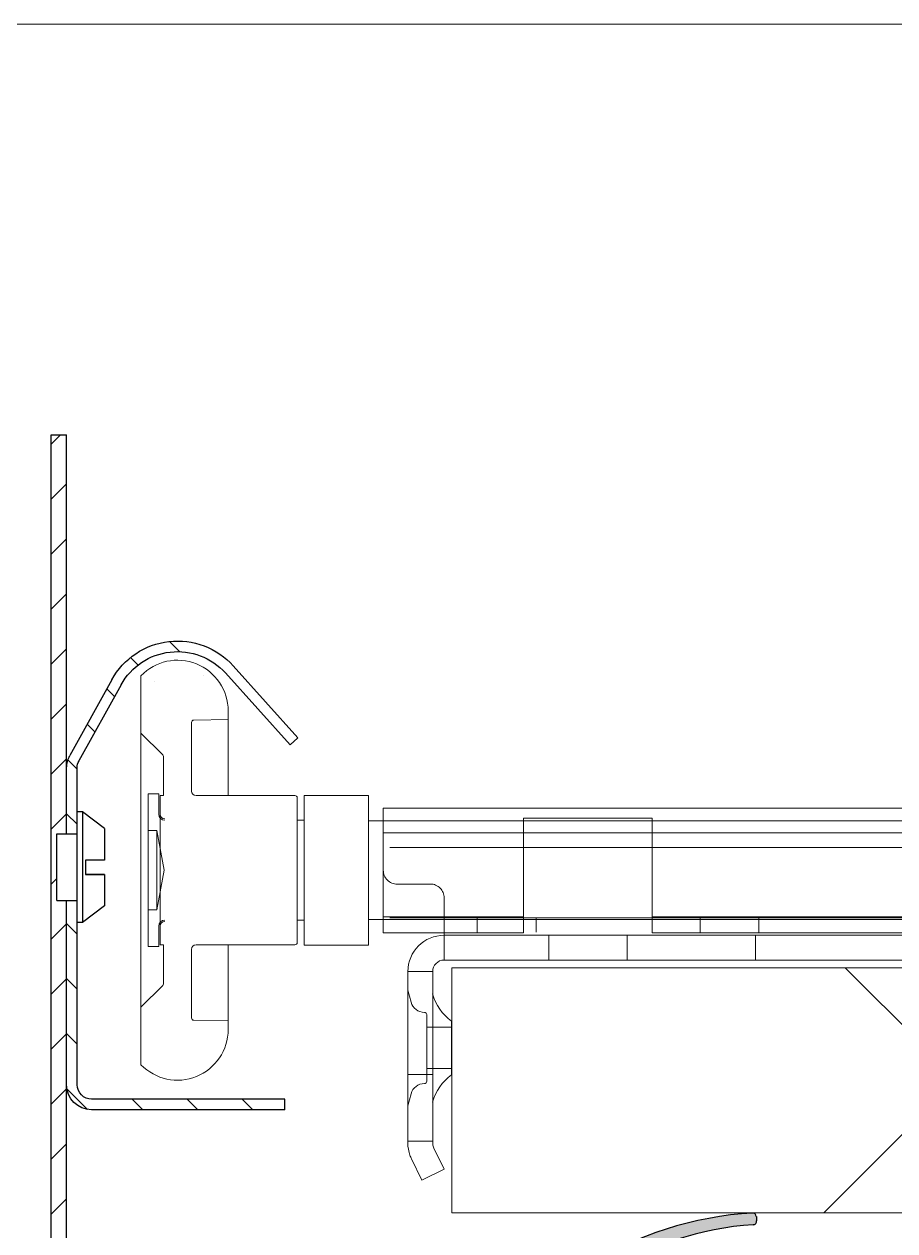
# Model space of a CAD drawing. Extents: x -965262 to 1142518, y -357520 to 71675.
# Drawn here: x -839493.6 to -839351.5, y -234549.2 to -234352.1 of the extents above; entities that cross this region are included whole.
import ezdxf

# ---------------------------------------------------------------- set-up
doc = ezdxf.new("R2010")
doc.units = 0
doc.header["$LTSCALE"] = 10
doc.linetypes.add('DOTE', pattern=[2.42, 2, -0.2, 0.02, -0.2])
doc.layers.get('0').update_dxf_attribs({"linetype": 'CONTINUOUS', "lineweight": 30})
doc.layers.add('DOTE', color=7, linetype='DOTE', lineweight=9)

# ---------------------------------------------------------------- blocks, each defined once
blk = doc.blocks.new('Крепеж_ворот')
at = {"lineweight": 15}
h = blk.add_hatch(dxfattribs=at)
h.set_pattern_fill('ANSI31', color=256, scale=2, angle=180)
h.set_pattern_definition([(225, (746089.599, 74802.7244), (4.49013, -4.49013), [])])
h.paths.add_polyline_path([(746087.09, 74804.1), (746087.09, 74801.59), (746091.07, 74801.59), (746094.24, 74801.94), (746094.24, 74804.1)], flags=17)
h.paths.add_polyline_path([(746116.44, 74801.59, 0.165118), (746119.87, 74802.76), (746124.24, 74806.12, -0.301689), (746131.37, 74806.6), (746134.76, 74804.67, 0.130081), (746137.55, 74803.94), (746142.21, 74803.94), (746142.21, 74806.45), (746137.55, 74806.45, -0.130081), (746136.01, 74806.85), (746132.61, 74808.79, 0.301689), (746122.72, 74808.11), (746118.34, 74804.75, -0.165112), (746116.44, 74804.1), (746064.1, 74804.1, -0.414223), (746060.99, 74807.22), (746060.99, 74868.49), (746059.41, 74868.49), (746059.41, 74868.76), (746059.41, 74869.53), (746059.41, 74870.49), (746059.41, 74870.73), (746059.41, 74871.71), (746059.41, 74872.25), (746059.41, 74873.16), (746059.41, 74873.93), (746059.41, 74874.68), (746059.41, 74875.61), (746059.41, 74876.12), (746059.41, 74877.13), (746059.41, 74877.35), (746059.41, 74878.33), (746059.41, 74879.1), (746059.41, 74879.37), (746060.99, 74879.37), (746060.99, 74944.51), (746058.48, 74944.51), (746058.48, 74807.22, 0.41422), (746064.1, 74801.59)])
h = blk.add_hatch(dxfattribs=at)
h.set_pattern_fill('ANSI31', color=256, scale=2, angle=90)
h.set_pattern_definition([(135, (736343.8085, 75928.334), (-4.490128, -4.490128), [])])
edge = h.paths.add_edge_path()
edge.add_ellipse((746065.08, 74838.41), major_axis=(-1.67, 1.67), ratio=1, start_angle=45, end_angle=135, ccw=False)
edge.add_line((746062.72, 74838.41), (746062.72, 74868.49))
edge.add_line((746062.72, 74868.49), (746060.99, 74868.49))
edge.add_line((746060.99, 74868.49), (746060.99, 74838.41))
edge.add_ellipse((746065.08, 74838.41), major_axis=(-2.89, 2.89), ratio=1, start_angle=45, end_angle=135)
edge.add_line((746065.08, 74834.32), (746096.6, 74834.32))
edge.add_line((746096.6, 74834.32), (746096.6, 74836.05))
edge.add_line((746096.6, 74836.05), (746065.08, 74836.05))
edge = h.paths.add_edge_path()
edge.add_ellipse((746065.08, 74890.17), major_axis=(2.89, 2.89), ratio=1, start_angle=106, end_angle=135)
edge.add_line((746060.99, 74890.17), (746060.99, 74879.37))
edge.add_line((746060.99, 74879.37), (746062.72, 74879.37))
edge.add_line((746062.72, 74879.37), (746062.72, 74890.37))
edge.add_ellipse((746065.08, 74890.17), major_axis=(-1.67, 1.67), ratio=1, start_angle=16, end_angle=45, ccw=False)
edge.add_line((746063.01, 74891.31), (746069.88, 74903.71))
edge.add_ellipse((746079.09, 74898.6), major_axis=(7.45, 7.45), ratio=1, start_angle=-3, end_angle=106, ccw=False)
edge.add_line((746086.92, 74905.65), (746097.49, 74893.92))
edge.add_line((746097.49, 74893.92), (746098.77, 74895.07))
edge.add_line((746098.77, 74895.07), (746088.2, 74906.81))
edge.add_ellipse((746079.09, 74898.6), major_axis=(8.67, 8.67), ratio=1, start_angle=-3, end_angle=106)
edge.add_line((746068.37, 74904.55), (746061.5, 74892.15))
h = blk.add_hatch(color=256, dxfattribs=at)
h.dxf.hatch_style = 1
h.paths.add_polyline_path([(746145.89, 74808.77), (746142.61, 74809.85, 0.10613), (746142.49, 74809.86), (746136.36, 74809.26, -0.181324), (746135.1, 74809.59, 0.335683), (746120.15, 74809.06, -0.119126), (746118.56, 74808.63, 0.371631), (746117.99, 74808.11), (746117.93, 74807.56, 0.451909), (746118.51, 74806.91, 0.124341), (746120.98, 74807.56, -0.343618), (746134.13, 74808.21, 0.181324), (746136.54, 74807.58), (746142.51, 74808.17, -0.110452), (746142.63, 74808.15), (746147.23, 74806.55, -0.710497), (746147.23, 74805.49), (746142.57, 74803.87), (746135.74, 74803.87, -0.178994), (746132.69, 74804.99, 0.369834), (746129.67, 74804.99, -0.178993), (746126.62, 74803.87), (746122.2, 74803.87, 0.120709), (746121.93, 74803.8), (746119.73, 74802.65, -0.017147), (746119.41, 74802.44, 0.538795), (746119.58, 74802.18), (746127.29, 74802.18, 0.207608), (746130.72, 74803.66, -0.433918), (746131.65, 74803.66, 0.207608), (746135.07, 74802.18), (746142.52, 74802.18, 0.079707), (746142.62, 74802.19), (746147.75, 74803.88, 0.461502), (746149.04, 74807.05, -0.250825), (746149.05, 74807.61, -0.128039), (746173.1, 74815.54, 0.416657), (746173.66, 74816.18), (746173.61, 74816.9, 0.409849), (746172.98, 74817.46, 0.127248)])
for p, q in [((746058.48, 74807.22), (746058.48, 74944.51)), ((746058.48, 74944.51), (746060.99, 74944.51)), ((746060.99, 74879.37), (746060.99, 74944.51)), ((746086.92, 74905.65), (746097.49, 74893.92)), ((746088.2, 74906.81), (746098.77, 74895.07)), ((746068.37, 74904.55), (746061.5, 74892.15)), ((746069.88, 74903.71), (746063.01, 74891.31)), ((746097.49, 74893.92), (746098.77, 74895.07)), ((746060.99, 74879.37), (746060.99, 74890.17)), ((746062.72, 74838.41), (746062.72, 74890.17)), ((746063.59, 74882.96), (746062.72, 74882.96)), ((746063.59, 74882.96), (746063.59, 74873.93)), ((746067.18, 74880.24), (746063.59, 74882.96)), ((746067.18, 74880.24), (746067.18, 74875.09)), ((746059.41, 74879.37), (746062.72, 74879.37)), ((746059.41, 74868.49), (746059.41, 74879.37)), ((746063.59, 74873.93), (746063.59, 74864.9)), ((746064.08, 74875.09), (746064.08, 74872.76)), ((746067.18, 74872.76), (746067.18, 74867.62)), ((746059.41, 74868.49), (746062.72, 74868.49)), ((746060.99, 74807.22), (746060.99, 74868.49)), ((746060.99, 74838.41), (746060.99, 74868.49)), ((746067.18, 74867.62), (746063.59, 74864.9)), ((746063.59, 74864.9), (746062.72, 74864.9)), ((746096.6, 74836.05), (746065.08, 74836.05)), ((746096.6, 74834.32), (746065.08, 74834.32)), ((746096.6, 74834.32), (746096.6, 74836.05)), ((746173.61, 74816.9), (746173.66, 74816.18))]:
    blk.add_line(p, q)
for p, q in [((746073.13, 74841.68), (746073.13, 74905.21)), ((746087.38, 74899.45), (746087.38, 74898.05)), ((746081.38, 74897.57), (746081.38, 74886.37)), ((746087.38, 74898.05), (746081.75, 74897.95)), ((746087.38, 74885.62), (746087.38, 74898.05)), ((746073.13, 74895.84), (746076.7, 74892.27)), ((746076.81, 74885.62), (746076.81, 74892.01)), ((746074.33, 74885.92), (746074.33, 74860.96)), ((746076.04, 74885.92), (746076.04, 74882.57)), ((746076.25, 74882.57), (746076.25, 74885.62)), ((746076.25, 74885.62), (746076.81, 74885.62)), ((746082.13, 74885.62), (746087.38, 74885.62)), ((746087.38, 74885.62), (746098.28, 74885.62)), ((746099.78, 74861.22), (746099.78, 74885.66)), ((746099.78, 74885.66), (746110.28, 74885.66)), ((746110.28, 74861.22), (746110.28, 74885.66)), ((746098.66, 74885.25), (746098.66, 74882.57)), ((746062.72, 74882.96), (746062.72, 74873.93)), ((746076.25, 74864.32), (746076.25, 74882.57)), ((746098.66, 74882.57), (746098.66, 74864.32)), ((746098.66, 74881.61), (746099.78, 74881.61)), ((746110.28, 74881.48), (746224.72, 74881.48)), ((746060.99, 74879.37), (746060.99, 74881.3)), ((746074.33, 74879.91), (746075.74, 74879.91)), ((746076.92, 74873.44), (746075.74, 74879.91)), ((746075.74, 74879.91), (746075.74, 74866.98)), ((746113.75, 74877.17), (746224.72, 74877.17)), ((746062.72, 74873.93), (746062.72, 74864.9)), ((746076.92, 74873.44), (746075.74, 74866.98)), ((746060.99, 74833.86), (746060.99, 74868.49)), ((746074.33, 74866.98), (746075.74, 74866.98)), ((746076.04, 74864.32), (746076.04, 74860.96)), ((746076.25, 74864.32), (746076.25, 74861.26)), ((746098.66, 74865.27), (746099.78, 74865.27)), ((746098.66, 74861.64), (746098.66, 74864.32)), ((746110.28, 74865.4), (746212.49, 74865.4)), ((746076.25, 74861.26), (746076.81, 74861.26)), ((746076.81, 74861.26), (746076.81, 74854.88)), ((746081.38, 74849.31), (746081.38, 74860.51)), ((746082.13, 74861.26), (746087.38, 74861.26)), ((746087.38, 74848.71), (746087.38, 74861.26)), ((746087.38, 74861.26), (746098.28, 74861.26)), ((746099.78, 74861.22), (746110.28, 74861.22)), ((746073.13, 74851.05), (746076.7, 74854.61)), ((746087.38, 74848.84), (746081.75, 74848.93)), ((746087.38, 74847.43), (746087.38, 74848.84))]:
    blk.add_line(p, q, dxfattribs=at)
at = {"lineweight": 15, "ltscale": 0.5}
for p, q in [((746076.04, 74885.92), (746074.33, 74885.92)), ((746076.04, 74860.96), (746074.33, 74860.96))]:
    blk.add_line(p, q, dxfattribs=at)
at = {"lineweight": 15, "extrusion": (-1.7375e-14, 1, 0)}
for p, q in [((746112.7, 74883.58), (746224.72, 74883.58)), ((746112.7, 74863.2), (746112.7, 74883.58)), ((746135.6, 74881.92), (746156.59, 74881.92)), ((746135.6, 74863.2), (746135.6, 74881.92)), ((746156.59, 74881.92), (746156.59, 74863.2)), ((746112.7, 74863.2), (746135.6, 74863.2)), ((746122.63, 74863.2), (746122.63, 74862.81)), ((746250.49, 74862.81), (746122.63, 74862.81)), ((746156.59, 74863.2), (746212.49, 74863.2)), ((746250.49, 74858.77), (746122.63, 74858.77)), ((746116.71, 74856.89), (746116.71, 74828.87)), ((746120.76, 74856.89), (746120.76, 74828.87)), ((746123.83, 74840.03), (746123.83, 74848.8)), ((746117.31, 74826.28), (746118.99, 74822.82)), ((746122.63, 74824.6), (746120.95, 74828.05)), ((746118.99, 74822.82), (746122.63, 74824.6))]:
    blk.add_line(p, q, dxfattribs=at)
at = {"lineweight": 15, "ltscale": 0.5, "extrusion": (-1.7375e-14, 1, 0)}
for p, q in [((746112.7, 74879.53), (746224.72, 74879.53)), ((746114.95, 74871.17), (746120.38, 74871.17)), ((746122.63, 74868.92), (746122.63, 74863.2)), ((746135.6, 74865.8), (746112.7, 74865.8)), ((746212.49, 74865.8), (746156.59, 74865.8)), ((746122.63, 74862.81), (746122.63, 74858.77)), ((746139.74, 74862.81), (746139.74, 74858.77)), ((746152.52, 74862.81), (746152.52, 74858.77)), ((746173.46, 74862.81), (746173.46, 74858.77)), ((746120.76, 74856.89), (746116.71, 74856.89)), ((746117.24, 74851.89), (746116.71, 74853.85)), ((746119.78, 74838.98), (746119.78, 74849.85)), ((746123.83, 74847.78), (746119.78, 74847.78)), ((746120.76, 74840.08), (746116.71, 74840.08)), ((746123.83, 74841.04), (746119.78, 74841.04)), ((746117.24, 74836.93), (746116.71, 74834.97)), ((746120.76, 74829.17), (746116.71, 74829.17))]:
    blk.add_line(p, q, dxfattribs=at)
at = {"lineweight": 15, "extrusion": (-2.77556e-16, -1, 0)}
for p, q in [((746224.72, 74865.64), (746113.75, 74865.64)), ((746128.03, 74865.64), (746128.03, 74863.31)), ((746137.65, 74865.64), (746137.65, 74863.31)), ((746164.43, 74865.64), (746164.43, 74863.31)), ((746174.04, 74865.64), (746174.04, 74863.31))]:
    blk.add_line(p, q, dxfattribs=at)
at = {"lineweight": 15}
for centre, radius, start, end in [((746079.09, 74899.45), 8.28, 0, 136.0097), ((746081.76, 74897.57), 0.375, 91, 180), ((746076.43, 74892.01), 0.375, 0, 45), ((746082.13, 74886.37), 0.75, 180, 270), ((746098.28, 74885.25), 0.375, 0, 90), ((746077, 74882.57), 0.956, 180, 270), ((746077, 74882.57), 0.75, 180, 270), ((746077, 74864.32), 0.956, 90, 180), ((746077, 74864.32), 0.75, 90, 180), ((746122.63, 74856.89), 5.92, 90, 180), ((746082.13, 74860.51), 0.75, 90, 180), ((746098.28, 74861.64), 0.375, 270, 0), ((746122.63, 74856.89), 1.87, 90, 180), ((746076.43, 74854.88), 0.375, 315, 0), ((746128.63, 74855.38), 8.15, 194.9986, 233.9214), ((746081.76, 74849.31), 0.375, 180, 269), ((746079.09, 74847.43), 8.28, 223.9903, 0), ((746128.63, 74833.44), 8.15, 126.0786, 165.0014), ((746122.63, 74828.87), 5.92, 180, 199.6464), ((746122.63, 74828.87), 1.87, 180, 185.5313)]:
    blk.add_arc(centre, radius, start, end, dxfattribs=at)
at = {"lineweight": 15, "ltscale": 0.5}
for centre, radius, start, end in [((746119.41, 74852.47), 2.25, 195, 270), ((746119.41, 74849.85), 0.375, 0, 90), ((746119.41, 74836.35), 2.25, 90, 165), ((746119.41, 74838.98), 0.375, 270, 0)]:
    blk.add_arc(centre, radius, start, end, dxfattribs=at)
for centre, radius, start, end in [((746176.23, 74760.75), 56.8, 93.2805, 122.2878), ((746173.01, 74816.86), 0.6, 4.1357, 93.2805), ((746176.31, 74765.38), 50.26, 93.6593, 122.8448), ((746173.06, 74816.14), 0.6, 273.6593, 4.1357)]:
    blk.add_arc(centre, radius, start, end)
at = {"extrusion": (0, 0, -1)}
for centre, major_axis, start_param, end_param in [((746079.09, 74898.6), (8.67, 8.67), 4.433136, 6.335545), ((746079.09, 74898.6), (7.45, 7.45), 4.433136, 6.335545), ((746065.08, 74890.17), (2.89, 2.89), 3.926991, 4.433136), ((746065.08, 74890.17), (-1.67, 1.67), 5.497787, 6.003933), ((746065.08, 74838.41), (-2.89, 2.89), 3.926991, 5.497787), ((746065.08, 74838.41), (-1.67, 1.67), 3.926991, 5.497787)]:
    blk.add_ellipse(centre, major_axis=major_axis, ratio=1, start_param=start_param, end_param=end_param, dxfattribs=at)
for points in [[(746067.18, 74875.09), (746065.88, 74875.09), (746064.08, 74875.09)], [(746064.08, 74872.76), (746065.88, 74872.76), (746067.18, 74872.76)]]:
    blk.add_rational_spline(points, [1, 1.01284142743, 1], degree=2)
at = {"lineweight": 15, "ltscale": 0.5}
for points, knots in [([(746114.95, 74871.17), (746114.67, 74871.17), (746114.36, 74871.23), (746113.81, 74871.46), (746113.56, 74871.63), (746113.16, 74872.03), (746112.98, 74872.29), (746112.75, 74872.84), (746112.7, 74873.14), (746112.7, 74873.42)], [0.37141352, 0.37141352, 0.37141352, 0.37141352, 0.39402571, 0.39402571, 0.41663789, 0.41663789, 0.43959523, 0.43959523, 0.46255257, 0.46255257, 0.46255257, 0.46255257]), ([(746122.63, 74868.92), (746122.63, 74869.2), (746122.58, 74869.5), (746122.35, 74870.05), (746122.18, 74870.31), (746121.77, 74870.71), (746121.52, 74870.89), (746120.97, 74871.12), (746120.67, 74871.17), (746120.38, 74871.17)], [0.28027447, 0.28027447, 0.28027447, 0.28027447, 0.30323181, 0.30323181, 0.32618916, 0.32618916, 0.34880134, 0.34880134, 0.37141352, 0.37141352, 0.37141352, 0.37141352])]:
    blk.add_open_spline(points, degree=3, knots=knots, dxfattribs=at)
at = {"lineweight": 15}
for points in [[(746120.95, 74828.05), (746120.85, 74828.24), (746120.79, 74828.46), (746120.77, 74828.69)], [(746117.05, 74826.88), (746117.13, 74826.68), (746117.21, 74826.47), (746117.31, 74826.28)]]:
    blk.add_open_spline(points, degree=3, dxfattribs=at)

msp = doc.modelspace()

# ---------------------------------------------------------------- hatches: boundary and pattern name
at = {"lineweight": 15}
h = msp.add_hatch(dxfattribs=at)
h.set_pattern_fill('ANSI37', color=256, scale=40, angle=90)
h.set_pattern_definition([(135, (-1770234.76, -388625.75), (-89.802561, -89.802561), []), (225, (-1770234.76, -388625.75), (89.802561, -89.802561), [])])
h.paths.add_polyline_path([(-836791.06, -234506.23), (-839423.79, -234506.23), (-839423.79, -234546.23), (-836791.06, -234546.23)])

# ---------------------------------------------------------------- linework, layer by layer
for p, q in [((-839423.79, -234546.23), (-839423.79, -234506.23)), ((-836791.06, -234506.23), (-839423.79, -234506.23)), ((-836791.06, -234546.23), (-839423.79, -234546.23))]:
    msp.add_line(p, q, dxfattribs=at)
for points in [[(-839480.51, -234488.62, -6519.57), (-839481.81, -234488.62, -6519.57), (-839483.61, -234488.62, -6519.57)], [(-839480.51, -234488.62, -6519.57), (-839481.81, -234488.62, -6519.57), (-839483.61, -234488.62, -6519.57)], [(-839480.51, -234488.62, -6519.57), (-839481.81, -234488.62, -6519.57), (-839483.61, -234488.62, -6519.57)], [(-839480.51, -234488.62, -6519.57), (-839481.81, -234488.62, -6519.57), (-839483.61, -234488.62, -6519.57)], [(-839480.51, -234488.62, -6519.57), (-839481.81, -234488.62, -6519.57), (-839483.61, -234488.62, -6519.57)], [(-839480.51, -234488.62, -6519.57), (-839481.81, -234488.62, -6519.57), (-839483.61, -234488.62, -6519.57)], [(-839480.51, -234488.62, -6519.57), (-839481.81, -234488.62, -6519.57), (-839483.61, -234488.62, -6519.57)], [(-839480.51, -234488.62, -6519.57), (-839481.81, -234488.62, -6519.57), (-839483.61, -234488.62, -6519.57)], [(-839480.51, -234488.62, -6519.57), (-839481.81, -234488.62, -6519.57), (-839483.61, -234488.62, -6519.57)], [(-839480.51, -234488.62, -6519.57), (-839481.81, -234488.62, -6519.57), (-839483.61, -234488.62, -6519.57)], [(-839480.51, -234488.62, -6519.57), (-839481.81, -234488.62, -6519.57), (-839483.61, -234488.62, -6519.57)], [(-839480.51, -234488.62, -6519.57), (-839481.81, -234488.62, -6519.57), (-839483.61, -234488.62, -6519.57)], [(-839480.51, -234488.62, -6519.57), (-839481.81, -234488.62, -6519.57), (-839483.61, -234488.62, -6519.57)], [(-839480.51, -234488.62, -6519.57), (-839481.81, -234488.62, -6519.57), (-839483.61, -234488.62, -6519.57)], [(-839480.51, -234488.62, -6519.57), (-839481.81, -234488.62, -6519.57), (-839483.61, -234488.62, -6519.57)], [(-839480.51, -234488.62, -6519.57), (-839481.81, -234488.62, -6519.57), (-839483.61, -234488.62, -6519.57)], [(-839480.51, -234488.62, -6519.57), (-839481.81, -234488.62, -6519.57), (-839483.61, -234488.62, -6519.57)], [(-839480.51, -234488.62, -6519.57), (-839481.81, -234488.62, -6519.57), (-839483.61, -234488.62, -6519.57)], [(-839480.51, -234488.62, -6519.57), (-839481.81, -234488.62, -6519.57), (-839483.61, -234488.62, -6519.57)], [(-839480.51, -234488.62, -6519.57), (-839481.81, -234488.62, -6519.57), (-839483.61, -234488.62, -6519.57)], [(-839480.51, -234488.62, -6519.57), (-839481.81, -234488.62, -6519.57), (-839483.61, -234488.62, -6519.57)], [(-839480.51, -234488.62, -6519.57), (-839481.81, -234488.62, -6519.57), (-839483.61, -234488.62, -6519.57)], [(-839480.51, -234488.62, -6519.57), (-839481.81, -234488.62, -6519.57), (-839483.61, -234488.62, -6519.57)], [(-839480.51, -234488.62, -6519.57), (-839481.81, -234488.62, -6519.57), (-839483.61, -234488.62, -6519.57)], [(-839480.51, -234488.62, -6519.57), (-839481.81, -234488.62, -6519.57), (-839483.61, -234488.62, -6519.57)], [(-839480.51, -234488.62, -6519.57), (-839481.81, -234488.62, -6519.57), (-839483.61, -234488.62, -6519.57)], [(-839480.51, -234488.62, -6519.57), (-839481.81, -234488.62, -6519.57), (-839483.61, -234488.62, -6519.57)], [(-839480.51, -234488.62, -6519.57), (-839481.81, -234488.62, -6519.57), (-839483.61, -234488.62, -6519.57)], [(-839480.51, -234488.62, -6519.57), (-839481.81, -234488.62, -6519.57), (-839483.61, -234488.62, -6519.57)], [(-839480.51, -234488.62, -6519.57), (-839481.81, -234488.62, -6519.57), (-839483.61, -234488.62, -6519.57)], [(-839480.51, -234488.62, -6519.57), (-839481.81, -234488.62, -6519.57), (-839483.61, -234488.62, -6519.57)], [(-839480.51, -234488.62, -6519.57), (-839481.81, -234488.62, -6519.57), (-839483.61, -234488.62, -6519.57)], [(-839480.51, -234488.62, -6519.57), (-839481.81, -234488.62, -6519.57), (-839483.61, -234488.62, -6519.57)], [(-839480.51, -234488.62, -6519.57), (-839481.81, -234488.62, -6519.57), (-839483.61, -234488.62, -6519.57)], [(-839480.51, -234488.62, -6519.57), (-839481.81, -234488.62, -6519.57), (-839483.61, -234488.62, -6519.57)], [(-839480.51, -234488.62, -6519.57), (-839481.81, -234488.62, -6519.57), (-839483.61, -234488.62, -6519.57)], [(-839480.51, -234488.62, -6519.57), (-839481.81, -234488.62, -6519.57), (-839483.61, -234488.62, -6519.57)], [(-839480.51, -234488.62, -6519.57), (-839481.81, -234488.62, -6519.57), (-839483.61, -234488.62, -6519.57)], [(-839480.51, -234488.62, -6519.57), (-839481.81, -234488.62, -6519.57), (-839483.61, -234488.62, -6519.57)], [(-839480.51, -234488.62, -6519.57), (-839481.81, -234488.62, -6519.57), (-839483.61, -234488.62, -6519.57)], [(-839480.51, -234488.62, -6519.57), (-839481.81, -234488.62, -6519.57), (-839483.61, -234488.62, -6519.57)], [(-839480.51, -234488.62, -6519.57), (-839481.81, -234488.62, -6519.57), (-839483.61, -234488.62, -6519.57)], [(-839480.51, -234488.62, -3269.02), (-839481.81, -234488.62, -3269.02), (-839483.61, -234488.62, -3269.02)], [(-839480.51, -234488.62, -3269.02), (-839481.81, -234488.62, -3269.02), (-839483.61, -234488.62, -3269.02)], [(-839480.51, -234488.62, -3269.02), (-839481.81, -234488.62, -3269.02), (-839483.61, -234488.62, -3269.02)], [(-839480.51, -234488.62, -3269.02), (-839481.81, -234488.62, -3269.02), (-839483.61, -234488.62, -3269.02)], [(-839480.51, -234488.62, -3269.02), (-839481.81, -234488.62, -3269.02), (-839483.61, -234488.62, -3269.02)], [(-839480.51, -234488.62, -3269.02), (-839481.81, -234488.62, -3269.02), (-839483.61, -234488.62, -3269.02)], [(-839480.51, -234488.62, -3269.02), (-839481.81, -234488.62, -3269.02), (-839483.61, -234488.62, -3269.02)], [(-839480.51, -234488.62, -3269.02), (-839481.81, -234488.62, -3269.02), (-839483.61, -234488.62, -3269.02)], [(-839480.51, -234488.62, -3269.02), (-839481.81, -234488.62, -3269.02), (-839483.61, -234488.62, -3269.02)], [(-839480.51, -234488.62, -3269.02), (-839481.81, -234488.62, -3269.02), (-839483.61, -234488.62, -3269.02)], [(-839480.51, -234488.62, -3269.02), (-839481.81, -234488.62, -3269.02), (-839483.61, -234488.62, -3269.02)], [(-839480.51, -234488.62, -3269.02), (-839481.81, -234488.62, -3269.02), (-839483.61, -234488.62, -3269.02)], [(-839480.51, -234488.62, -3269.02), (-839481.81, -234488.62, -3269.02), (-839483.61, -234488.62, -3269.02)], [(-839480.51, -234488.62, -3269.02), (-839481.81, -234488.62, -3269.02), (-839483.61, -234488.62, -3269.02)], [(-839480.51, -234488.62, -3269.02), (-839481.81, -234488.62, -3269.02), (-839483.61, -234488.62, -3269.02)], [(-839480.51, -234488.62, -3269.02), (-839481.81, -234488.62, -3269.02), (-839483.61, -234488.62, -3269.02)], [(-839480.51, -234488.62, -3269.02), (-839481.81, -234488.62, -3269.02), (-839483.61, -234488.62, -3269.02)], [(-839480.51, -234488.62, -3269.02), (-839481.81, -234488.62, -3269.02), (-839483.61, -234488.62, -3269.02)], [(-839480.51, -234488.62, -3269.02), (-839481.81, -234488.62, -3269.02), (-839483.61, -234488.62, -3269.02)], [(-839480.51, -234488.62, -3269.02), (-839481.81, -234488.62, -3269.02), (-839483.61, -234488.62, -3269.02)], [(-839480.51, -234488.62, -3269.02), (-839481.81, -234488.62, -3269.02), (-839483.61, -234488.62, -3269.02)], [(-839480.51, -234488.62, -3269.02), (-839481.81, -234488.62, -3269.02), (-839483.61, -234488.62, -3269.02)], [(-839480.51, -234488.62, -3269.02), (-839481.81, -234488.62, -3269.02), (-839483.61, -234488.62, -3269.02)], [(-839480.51, -234488.62, -3269.02), (-839481.81, -234488.62, -3269.02), (-839483.61, -234488.62, -3269.02)], [(-839480.51, -234488.62, -3269.02), (-839481.81, -234488.62, -3269.02), (-839483.61, -234488.62, -3269.02)], [(-839480.51, -234488.62, -3269.02), (-839481.81, -234488.62, -3269.02), (-839483.61, -234488.62, -3269.02)], [(-839480.51, -234488.62, -3269.02), (-839481.81, -234488.62, -3269.02), (-839483.61, -234488.62, -3269.02)], [(-839480.51, -234488.62, -3269.02), (-839481.81, -234488.62, -3269.02), (-839483.61, -234488.62, -3269.02)], [(-839480.51, -234488.62, -3269.02), (-839481.81, -234488.62, -3269.02), (-839483.61, -234488.62, -3269.02)], [(-839480.51, -234488.62, -3269.02), (-839481.81, -234488.62, -3269.02), (-839483.61, -234488.62, -3269.02)], [(-839480.51, -234488.62, -3269.02), (-839481.81, -234488.62, -3269.02), (-839483.61, -234488.62, -3269.02)], [(-839480.51, -234488.62, -3269.02), (-839481.81, -234488.62, -3269.02), (-839483.61, -234488.62, -3269.02)], [(-839480.51, -234488.62, -3269.02), (-839481.81, -234488.62, -3269.02), (-839483.61, -234488.62, -3269.02)], [(-839480.51, -234488.62, -3269.02), (-839481.81, -234488.62, -3269.02), (-839483.61, -234488.62, -3269.02)], [(-839480.51, -234488.62, -3269.02), (-839481.81, -234488.62, -3269.02), (-839483.61, -234488.62, -3269.02)], [(-839480.51, -234488.62, -3269.02), (-839481.81, -234488.62, -3269.02), (-839483.61, -234488.62, -3269.02)], [(-839480.51, -234488.62, -3269.02), (-839481.81, -234488.62, -3269.02), (-839483.61, -234488.62, -3269.02)], [(-839480.51, -234488.62, -3269.02), (-839481.81, -234488.62, -3269.02), (-839483.61, -234488.62, -3269.02)], [(-839480.51, -234488.62, -3269.02), (-839481.81, -234488.62, -3269.02), (-839483.61, -234488.62, -3269.02)], [(-839480.51, -234488.62, -3269.02), (-839481.81, -234488.62, -3269.02), (-839483.61, -234488.62, -3269.02)], [(-839480.51, -234488.62, -3269.02), (-839481.81, -234488.62, -3269.02), (-839483.61, -234488.62, -3269.02)], [(-839480.51, -234488.62, -3269.02), (-839481.81, -234488.62, -3269.02), (-839483.61, -234488.62, -3269.02)], [(-839480.51, -234488.62, -3269.02), (-839481.81, -234488.62, -3269.02), (-839483.61, -234488.62, -3269.02)], [(-839480.51, -234488.62, -3269.02), (-839481.81, -234488.62, -3269.02), (-839483.61, -234488.62, -3269.02)], [(-839480.51, -234488.62, -3269.02), (-839481.81, -234488.62, -3269.02), (-839483.61, -234488.62, -3269.02)], [(-839480.51, -234488.62, -3269.02), (-839481.81, -234488.62, -3269.02), (-839483.61, -234488.62, -3269.02)], [(-839480.51, -234488.62, -3269.02), (-839481.81, -234488.62, -3269.02), (-839483.61, -234488.62, -3269.02)], [(-839480.51, -234488.62, -3269.02), (-839481.81, -234488.62, -3269.02), (-839483.61, -234488.62, -3269.02)], [(-839480.51, -234488.62, -3269.02), (-839481.81, -234488.62, -3269.02), (-839483.61, -234488.62, -3269.02)], [(-839480.51, -234488.62, -3269.02), (-839481.81, -234488.62, -3269.02), (-839483.61, -234488.62, -3269.02)], [(-839480.51, -234488.62, -3269.02), (-839481.81, -234488.62, -3269.02), (-839483.61, -234488.62, -3269.02)], [(-839480.51, -234488.62, -3269.02), (-839481.81, -234488.62, -3269.02), (-839483.61, -234488.62, -3269.02)], [(-839480.51, -234488.62, -3269.02), (-839481.81, -234488.62, -3269.02), (-839483.61, -234488.62, -3269.02)], [(-839480.51, -234488.62, -3269.02), (-839481.81, -234488.62, -3269.02), (-839483.61, -234488.62, -3269.02)], [(-839480.51, -234488.62, -3269.02), (-839481.81, -234488.62, -3269.02), (-839483.61, -234488.62, -3269.02)], [(-839480.51, -234488.62, -3269.02), (-839481.81, -234488.62, -3269.02), (-839483.61, -234488.62, -3269.02)], [(-839480.51, -234488.62, -3269.02), (-839481.81, -234488.62, -3269.02), (-839483.61, -234488.62, -3269.02)], [(-839480.51, -234488.62, -3269.02), (-839481.81, -234488.62, -3269.02), (-839483.61, -234488.62, -3269.02)], [(-839480.51, -234488.62, -3269.02), (-839481.81, -234488.62, -3269.02), (-839483.61, -234488.62, -3269.02)], [(-839480.51, -234488.62, -3269.02), (-839481.81, -234488.62, -3269.02), (-839483.61, -234488.62, -3269.02)], [(-839480.51, -234488.62, -3269.02), (-839481.81, -234488.62, -3269.02), (-839483.61, -234488.62, -3269.02)], [(-839480.51, -234488.62, -3269.02), (-839481.81, -234488.62, -3269.02), (-839483.61, -234488.62, -3269.02)], [(-839480.51, -234488.62, -3269.02), (-839481.81, -234488.62, -3269.02), (-839483.61, -234488.62, -3269.02)], [(-839480.51, -234488.62, -3269.02), (-839481.81, -234488.62, -3269.02), (-839483.61, -234488.62, -3269.02)], [(-839480.51, -234488.62, -3269.02), (-839481.81, -234488.62, -3269.02), (-839483.61, -234488.62, -3269.02)], [(-839480.51, -234488.62, -3269.02), (-839481.81, -234488.62, -3269.02), (-839483.61, -234488.62, -3269.02)], [(-839480.51, -234488.62, -3269.02), (-839481.81, -234488.62, -3269.02), (-839483.61, -234488.62, -3269.02)], [(-839480.51, -234488.62, -3269.02), (-839481.81, -234488.62, -3269.02), (-839483.61, -234488.62, -3269.02)], [(-839480.51, -234488.62, -3269.02), (-839481.81, -234488.62, -3269.02), (-839483.61, -234488.62, -3269.02)], [(-839480.51, -234488.62, -3269.02), (-839481.81, -234488.62, -3269.02), (-839483.61, -234488.62, -3269.02)], [(-839480.51, -234488.62, -3269.02), (-839481.81, -234488.62, -3269.02), (-839483.61, -234488.62, -3269.02)], [(-839480.51, -234488.62, -3269.02), (-839481.81, -234488.62, -3269.02), (-839483.61, -234488.62, -3269.02)], [(-839480.51, -234488.62, -3269.02), (-839481.81, -234488.62, -3269.02), (-839483.61, -234488.62, -3269.02)], [(-839480.51, -234488.62, -3269.02), (-839481.81, -234488.62, -3269.02), (-839483.61, -234488.62, -3269.02)], [(-839480.51, -234488.62, -3269.02), (-839481.81, -234488.62, -3269.02), (-839483.61, -234488.62, -3269.02)], [(-839480.51, -234488.62, -3269.02), (-839481.81, -234488.62, -3269.02), (-839483.61, -234488.62, -3269.02)], [(-839480.51, -234488.62, -3269.02), (-839481.81, -234488.62, -3269.02), (-839483.61, -234488.62, -3269.02)], [(-839480.51, -234488.62, -3269.02), (-839481.81, -234488.62, -3269.02), (-839483.61, -234488.62, -3269.02)], [(-839480.51, -234488.62, -3269.02), (-839481.81, -234488.62, -3269.02), (-839483.61, -234488.62, -3269.02)], [(-839480.51, -234488.62, -3269.02), (-839481.81, -234488.62, -3269.02), (-839483.61, -234488.62, -3269.02)], [(-839480.51, -234488.62, -3269.02), (-839481.81, -234488.62, -3269.02), (-839483.61, -234488.62, -3269.02)], [(-839480.51, -234488.62, -3269.02), (-839481.81, -234488.62, -3269.02), (-839483.61, -234488.62, -3269.02)], [(-839480.51, -234488.62, -3269.02), (-839481.81, -234488.62, -3269.02), (-839483.61, -234488.62, -3269.02)], [(-839480.51, -234488.62, -3269.02), (-839481.81, -234488.62, -3269.02), (-839483.61, -234488.62, -3269.02)], [(-839480.51, -234488.62, -3269.02), (-839481.81, -234488.62, -3269.02), (-839483.61, -234488.62, -3269.02)], [(-839480.51, -234488.62, -3269.02), (-839481.81, -234488.62, -3269.02), (-839483.61, -234488.62, -3269.02)], [(-839480.51, -234488.62, -3269.02), (-839481.81, -234488.62, -3269.02), (-839483.61, -234488.62, -3269.02)], [(-839480.51, -234488.62, -3269.02), (-839481.81, -234488.62, -3269.02), (-839483.61, -234488.62, -3269.02)], [(-839480.51, -234488.62, -3269.02), (-839481.81, -234488.62, -3269.02), (-839483.61, -234488.62, -3269.02)], [(-839480.51, -234488.62, -3269.02), (-839481.81, -234488.62, -3269.02), (-839483.61, -234488.62, -3269.02)], [(-839480.51, -234488.62, -3269.02), (-839481.81, -234488.62, -3269.02), (-839483.61, -234488.62, -3269.02)], [(-839480.51, -234488.62, -3269.02), (-839481.81, -234488.62, -3269.02), (-839483.61, -234488.62, -3269.02)], [(-839480.51, -234488.62, -3269.02), (-839481.81, -234488.62, -3269.02), (-839483.61, -234488.62, -3269.02)], [(-839480.51, -234488.62, -3269.02), (-839481.81, -234488.62, -3269.02), (-839483.61, -234488.62, -3269.02)], [(-839480.51, -234488.62, -3269.02), (-839481.81, -234488.62, -3269.02), (-839483.61, -234488.62, -3269.02)], [(-839480.51, -234488.62, -3269.02), (-839481.81, -234488.62, -3269.02), (-839483.61, -234488.62, -3269.02)], [(-839480.51, -234488.62, -3269.02), (-839481.81, -234488.62, -3269.02), (-839483.61, -234488.62, -3269.02)], [(-839480.51, -234488.62, -3269.02), (-839481.81, -234488.62, -3269.02), (-839483.61, -234488.62, -3269.02)], [(-839480.51, -234488.62, -3269.02), (-839481.81, -234488.62, -3269.02), (-839483.61, -234488.62, -3269.02)], [(-839480.51, -234488.62, -3269.02), (-839481.81, -234488.62, -3269.02), (-839483.61, -234488.62, -3269.02)], [(-839480.51, -234488.62, -3269.02), (-839481.81, -234488.62, -3269.02), (-839483.61, -234488.62, -3269.02)], [(-839480.51, -234488.62, -3269.02), (-839481.81, -234488.62, -3269.02), (-839483.61, -234488.62, -3269.02)], [(-839480.51, -234488.62, -3269.02), (-839481.81, -234488.62, -3269.02), (-839483.61, -234488.62, -3269.02)], [(-839480.51, -234488.62, -3269.02), (-839481.81, -234488.62, -3269.02), (-839483.61, -234488.62, -3269.02)], [(-839480.51, -234488.62, -3269.02), (-839481.81, -234488.62, -3269.02), (-839483.61, -234488.62, -3269.02)], [(-839480.51, -234488.62, -3269.02), (-839481.81, -234488.62, -3269.02), (-839483.61, -234488.62, -3269.02)], [(-839480.51, -234488.62, -3269.02), (-839481.81, -234488.62, -3269.02), (-839483.61, -234488.62, -3269.02)], [(-839480.51, -234488.62, -3269.02), (-839481.81, -234488.62, -3269.02), (-839483.61, -234488.62, -3269.02)], [(-839480.51, -234488.62, -3269.02), (-839481.81, -234488.62, -3269.02), (-839483.61, -234488.62, -3269.02)], [(-839480.51, -234488.62, -3269.02), (-839481.81, -234488.62, -3269.02), (-839483.61, -234488.62, -3269.02)], [(-839480.51, -234488.62, -3269.02), (-839481.81, -234488.62, -3269.02), (-839483.61, -234488.62, -3269.02)], [(-839480.51, -234488.62, -3269.02), (-839481.81, -234488.62, -3269.02), (-839483.61, -234488.62, -3269.02)], [(-839480.51, -234488.62, -3269.02), (-839481.81, -234488.62, -3269.02), (-839483.61, -234488.62, -3269.02)], [(-839480.51, -234488.62, -3269.02), (-839481.81, -234488.62, -3269.02), (-839483.61, -234488.62, -3269.02)], [(-839480.51, -234488.62, -3269.02), (-839481.81, -234488.62, -3269.02), (-839483.61, -234488.62, -3269.02)], [(-839480.51, -234488.62, -3269.02), (-839481.81, -234488.62, -3269.02), (-839483.61, -234488.62, -3269.02)], [(-839480.51, -234488.62, -3269.02), (-839481.81, -234488.62, -3269.02), (-839483.61, -234488.62, -3269.02)], [(-839480.51, -234488.62, -3269.02), (-839481.81, -234488.62, -3269.02), (-839483.61, -234488.62, -3269.02)], [(-839480.51, -234488.62, -3269.02), (-839481.81, -234488.62, -3269.02), (-839483.61, -234488.62, -3269.02)], [(-839480.51, -234488.62, -3269.02), (-839481.81, -234488.62, -3269.02), (-839483.61, -234488.62, -3269.02)], [(-839480.51, -234488.62, -3269.02), (-839481.81, -234488.62, -3269.02), (-839483.61, -234488.62, -3269.02)], [(-839480.51, -234488.62, -3269.02), (-839481.81, -234488.62, -3269.02), (-839483.61, -234488.62, -3269.02)], [(-839480.51, -234488.62, -3269.02), (-839481.81, -234488.62, -3269.02), (-839483.61, -234488.62, -3269.02)], [(-839480.51, -234488.62, -3269.02), (-839481.81, -234488.62, -3269.02), (-839483.61, -234488.62, -3269.02)], [(-839480.51, -234488.62, -3269.02), (-839481.81, -234488.62, -3269.02), (-839483.61, -234488.62, -3269.02)], [(-839480.51, -234488.62, -3269.02), (-839481.81, -234488.62, -3269.02), (-839483.61, -234488.62, -3269.02)], [(-839480.51, -234488.62, -3269.02), (-839481.81, -234488.62, -3269.02), (-839483.61, -234488.62, -3269.02)], [(-839480.51, -234488.62, -3269.02), (-839481.81, -234488.62, -3269.02), (-839483.61, -234488.62, -3269.02)], [(-839480.51, -234488.62, -3269.02), (-839481.81, -234488.62, -3269.02), (-839483.61, -234488.62, -3269.02)], [(-839483.61, -234490.95, -6519.57), (-839481.81, -234490.95, -6519.57), (-839480.51, -234490.95, -6519.57)], [(-839483.61, -234490.95, -6519.57), (-839481.81, -234490.95, -6519.57), (-839480.51, -234490.95, -6519.57)], [(-839483.61, -234490.95, -6519.57), (-839481.81, -234490.95, -6519.57), (-839480.51, -234490.95, -6519.57)], [(-839483.61, -234490.95, -6519.57), (-839481.81, -234490.95, -6519.57), (-839480.51, -234490.95, -6519.57)], [(-839483.61, -234490.95, -6519.57), (-839481.81, -234490.95, -6519.57), (-839480.51, -234490.95, -6519.57)], [(-839483.61, -234490.95, -6519.57), (-839481.81, -234490.95, -6519.57), (-839480.51, -234490.95, -6519.57)], [(-839483.61, -234490.95, -6519.57), (-839481.81, -234490.95, -6519.57), (-839480.51, -234490.95, -6519.57)], [(-839483.61, -234490.95, -6519.57), (-839481.81, -234490.95, -6519.57), (-839480.51, -234490.95, -6519.57)], [(-839483.61, -234490.95, -6519.57), (-839481.81, -234490.95, -6519.57), (-839480.51, -234490.95, -6519.57)], [(-839483.61, -234490.95, -6519.57), (-839481.81, -234490.95, -6519.57), (-839480.51, -234490.95, -6519.57)], [(-839483.61, -234490.95, -6519.57), (-839481.81, -234490.95, -6519.57), (-839480.51, -234490.95, -6519.57)], [(-839483.61, -234490.95, -6519.57), (-839481.81, -234490.95, -6519.57), (-839480.51, -234490.95, -6519.57)], [(-839483.61, -234490.95, -6519.57), (-839481.81, -234490.95, -6519.57), (-839480.51, -234490.95, -6519.57)], [(-839483.61, -234490.95, -6519.57), (-839481.81, -234490.95, -6519.57), (-839480.51, -234490.95, -6519.57)], [(-839483.61, -234490.95, -6519.57), (-839481.81, -234490.95, -6519.57), (-839480.51, -234490.95, -6519.57)], [(-839483.61, -234490.95, -6519.57), (-839481.81, -234490.95, -6519.57), (-839480.51, -234490.95, -6519.57)], [(-839483.61, -234490.95, -6519.57), (-839481.81, -234490.95, -6519.57), (-839480.51, -234490.95, -6519.57)], [(-839483.61, -234490.95, -6519.57), (-839481.81, -234490.95, -6519.57), (-839480.51, -234490.95, -6519.57)], [(-839483.61, -234490.95, -6519.57), (-839481.81, -234490.95, -6519.57), (-839480.51, -234490.95, -6519.57)], [(-839483.61, -234490.95, -6519.57), (-839481.81, -234490.95, -6519.57), (-839480.51, -234490.95, -6519.57)], [(-839483.61, -234490.95, -6519.57), (-839481.81, -234490.95, -6519.57), (-839480.51, -234490.95, -6519.57)], [(-839483.61, -234490.95, -6519.57), (-839481.81, -234490.95, -6519.57), (-839480.51, -234490.95, -6519.57)], [(-839483.61, -234490.95, -6519.57), (-839481.81, -234490.95, -6519.57), (-839480.51, -234490.95, -6519.57)], [(-839483.61, -234490.95, -6519.57), (-839481.81, -234490.95, -6519.57), (-839480.51, -234490.95, -6519.57)], [(-839483.61, -234490.95, -6519.57), (-839481.81, -234490.95, -6519.57), (-839480.51, -234490.95, -6519.57)], [(-839483.61, -234490.95, -6519.57), (-839481.81, -234490.95, -6519.57), (-839480.51, -234490.95, -6519.57)], [(-839483.61, -234490.95, -6519.57), (-839481.81, -234490.95, -6519.57), (-839480.51, -234490.95, -6519.57)], [(-839483.61, -234490.95, -6519.57), (-839481.81, -234490.95, -6519.57), (-839480.51, -234490.95, -6519.57)], [(-839483.61, -234490.95, -6519.57), (-839481.81, -234490.95, -6519.57), (-839480.51, -234490.95, -6519.57)], [(-839483.61, -234490.95, -6519.57), (-839481.81, -234490.95, -6519.57), (-839480.51, -234490.95, -6519.57)], [(-839483.61, -234490.95, -6519.57), (-839481.81, -234490.95, -6519.57), (-839480.51, -234490.95, -6519.57)], [(-839483.61, -234490.95, -6519.57), (-839481.81, -234490.95, -6519.57), (-839480.51, -234490.95, -6519.57)], [(-839483.61, -234490.95, -6519.57), (-839481.81, -234490.95, -6519.57), (-839480.51, -234490.95, -6519.57)], [(-839483.61, -234490.95, -6519.57), (-839481.81, -234490.95, -6519.57), (-839480.51, -234490.95, -6519.57)], [(-839483.61, -234490.95, -6519.57), (-839481.81, -234490.95, -6519.57), (-839480.51, -234490.95, -6519.57)], [(-839483.61, -234490.95, -6519.57), (-839481.81, -234490.95, -6519.57), (-839480.51, -234490.95, -6519.57)], [(-839483.61, -234490.95, -6519.57), (-839481.81, -234490.95, -6519.57), (-839480.51, -234490.95, -6519.57)], [(-839483.61, -234490.95, -6519.57), (-839481.81, -234490.95, -6519.57), (-839480.51, -234490.95, -6519.57)], [(-839483.61, -234490.95, -6519.57), (-839481.81, -234490.95, -6519.57), (-839480.51, -234490.95, -6519.57)], [(-839483.61, -234490.95, -6519.57), (-839481.81, -234490.95, -6519.57), (-839480.51, -234490.95, -6519.57)], [(-839483.61, -234490.95, -6519.57), (-839481.81, -234490.95, -6519.57), (-839480.51, -234490.95, -6519.57)], [(-839483.61, -234490.95, -6519.57), (-839481.81, -234490.95, -6519.57), (-839480.51, -234490.95, -6519.57)], [(-839483.61, -234490.95, -3269.02), (-839481.81, -234490.95, -3269.02), (-839480.51, -234490.95, -3269.02)], [(-839483.61, -234490.95, -3269.02), (-839481.81, -234490.95, -3269.02), (-839480.51, -234490.95, -3269.02)], [(-839483.61, -234490.95, -3269.02), (-839481.81, -234490.95, -3269.02), (-839480.51, -234490.95, -3269.02)], [(-839483.61, -234490.95, -3269.02), (-839481.81, -234490.95, -3269.02), (-839480.51, -234490.95, -3269.02)], [(-839483.61, -234490.95, -3269.02), (-839481.81, -234490.95, -3269.02), (-839480.51, -234490.95, -3269.02)], [(-839483.61, -234490.95, -3269.02), (-839481.81, -234490.95, -3269.02), (-839480.51, -234490.95, -3269.02)], [(-839483.61, -234490.95, -3269.02), (-839481.81, -234490.95, -3269.02), (-839480.51, -234490.95, -3269.02)], [(-839483.61, -234490.95, -3269.02), (-839481.81, -234490.95, -3269.02), (-839480.51, -234490.95, -3269.02)], [(-839483.61, -234490.95, -3269.02), (-839481.81, -234490.95, -3269.02), (-839480.51, -234490.95, -3269.02)], [(-839483.61, -234490.95, -3269.02), (-839481.81, -234490.95, -3269.02), (-839480.51, -234490.95, -3269.02)], [(-839483.61, -234490.95, -3269.02), (-839481.81, -234490.95, -3269.02), (-839480.51, -234490.95, -3269.02)], [(-839483.61, -234490.95, -3269.02), (-839481.81, -234490.95, -3269.02), (-839480.51, -234490.95, -3269.02)], [(-839483.61, -234490.95, -3269.02), (-839481.81, -234490.95, -3269.02), (-839480.51, -234490.95, -3269.02)], [(-839483.61, -234490.95, -3269.02), (-839481.81, -234490.95, -3269.02), (-839480.51, -234490.95, -3269.02)], [(-839483.61, -234490.95, -3269.02), (-839481.81, -234490.95, -3269.02), (-839480.51, -234490.95, -3269.02)], [(-839483.61, -234490.95, -3269.02), (-839481.81, -234490.95, -3269.02), (-839480.51, -234490.95, -3269.02)], [(-839483.61, -234490.95, -3269.02), (-839481.81, -234490.95, -3269.02), (-839480.51, -234490.95, -3269.02)], [(-839483.61, -234490.95, -3269.02), (-839481.81, -234490.95, -3269.02), (-839480.51, -234490.95, -3269.02)], [(-839483.61, -234490.95, -3269.02), (-839481.81, -234490.95, -3269.02), (-839480.51, -234490.95, -3269.02)], [(-839483.61, -234490.95, -3269.02), (-839481.81, -234490.95, -3269.02), (-839480.51, -234490.95, -3269.02)], [(-839483.61, -234490.95, -3269.02), (-839481.81, -234490.95, -3269.02), (-839480.51, -234490.95, -3269.02)], [(-839483.61, -234490.95, -3269.02), (-839481.81, -234490.95, -3269.02), (-839480.51, -234490.95, -3269.02)], [(-839483.61, -234490.95, -3269.02), (-839481.81, -234490.95, -3269.02), (-839480.51, -234490.95, -3269.02)], [(-839483.61, -234490.95, -3269.02), (-839481.81, -234490.95, -3269.02), (-839480.51, -234490.95, -3269.02)], [(-839483.61, -234490.95, -3269.02), (-839481.81, -234490.95, -3269.02), (-839480.51, -234490.95, -3269.02)], [(-839483.61, -234490.95, -3269.02), (-839481.81, -234490.95, -3269.02), (-839480.51, -234490.95, -3269.02)], [(-839483.61, -234490.95, -3269.02), (-839481.81, -234490.95, -3269.02), (-839480.51, -234490.95, -3269.02)], [(-839483.61, -234490.95, -3269.02), (-839481.81, -234490.95, -3269.02), (-839480.51, -234490.95, -3269.02)], [(-839483.61, -234490.95, -3269.02), (-839481.81, -234490.95, -3269.02), (-839480.51, -234490.95, -3269.02)], [(-839483.61, -234490.95, -3269.02), (-839481.81, -234490.95, -3269.02), (-839480.51, -234490.95, -3269.02)], [(-839483.61, -234490.95, -3269.02), (-839481.81, -234490.95, -3269.02), (-839480.51, -234490.95, -3269.02)], [(-839483.61, -234490.95, -3269.02), (-839481.81, -234490.95, -3269.02), (-839480.51, -234490.95, -3269.02)], [(-839483.61, -234490.95, -3269.02), (-839481.81, -234490.95, -3269.02), (-839480.51, -234490.95, -3269.02)], [(-839483.61, -234490.95, -3269.02), (-839481.81, -234490.95, -3269.02), (-839480.51, -234490.95, -3269.02)], [(-839483.61, -234490.95, -3269.02), (-839481.81, -234490.95, -3269.02), (-839480.51, -234490.95, -3269.02)], [(-839483.61, -234490.95, -3269.02), (-839481.81, -234490.95, -3269.02), (-839480.51, -234490.95, -3269.02)], [(-839483.61, -234490.95, -3269.02), (-839481.81, -234490.95, -3269.02), (-839480.51, -234490.95, -3269.02)], [(-839483.61, -234490.95, -3269.02), (-839481.81, -234490.95, -3269.02), (-839480.51, -234490.95, -3269.02)], [(-839483.61, -234490.95, -3269.02), (-839481.81, -234490.95, -3269.02), (-839480.51, -234490.95, -3269.02)], [(-839483.61, -234490.95, -3269.02), (-839481.81, -234490.95, -3269.02), (-839480.51, -234490.95, -3269.02)], [(-839483.61, -234490.95, -3269.02), (-839481.81, -234490.95, -3269.02), (-839480.51, -234490.95, -3269.02)], [(-839483.61, -234490.95, -3269.02), (-839481.81, -234490.95, -3269.02), (-839480.51, -234490.95, -3269.02)], [(-839483.61, -234490.95, -3269.02), (-839481.81, -234490.95, -3269.02), (-839480.51, -234490.95, -3269.02)], [(-839483.61, -234490.95, -3269.02), (-839481.81, -234490.95, -3269.02), (-839480.51, -234490.95, -3269.02)], [(-839483.61, -234490.95, -3269.02), (-839481.81, -234490.95, -3269.02), (-839480.51, -234490.95, -3269.02)], [(-839483.61, -234490.95, -3269.02), (-839481.81, -234490.95, -3269.02), (-839480.51, -234490.95, -3269.02)], [(-839483.61, -234490.95, -3269.02), (-839481.81, -234490.95, -3269.02), (-839480.51, -234490.95, -3269.02)], [(-839483.61, -234490.95, -3269.02), (-839481.81, -234490.95, -3269.02), (-839480.51, -234490.95, -3269.02)], [(-839483.61, -234490.95, -3269.02), (-839481.81, -234490.95, -3269.02), (-839480.51, -234490.95, -3269.02)], [(-839483.61, -234490.95, -3269.02), (-839481.81, -234490.95, -3269.02), (-839480.51, -234490.95, -3269.02)], [(-839483.61, -234490.95, -3269.02), (-839481.81, -234490.95, -3269.02), (-839480.51, -234490.95, -3269.02)], [(-839483.61, -234490.95, -3269.02), (-839481.81, -234490.95, -3269.02), (-839480.51, -234490.95, -3269.02)], [(-839483.61, -234490.95, -3269.02), (-839481.81, -234490.95, -3269.02), (-839480.51, -234490.95, -3269.02)], [(-839483.61, -234490.95, -3269.02), (-839481.81, -234490.95, -3269.02), (-839480.51, -234490.95, -3269.02)], [(-839483.61, -234490.95, -3269.02), (-839481.81, -234490.95, -3269.02), (-839480.51, -234490.95, -3269.02)], [(-839483.61, -234490.95, -3269.02), (-839481.81, -234490.95, -3269.02), (-839480.51, -234490.95, -3269.02)], [(-839483.61, -234490.95, -3269.02), (-839481.81, -234490.95, -3269.02), (-839480.51, -234490.95, -3269.02)], [(-839483.61, -234490.95, -3269.02), (-839481.81, -234490.95, -3269.02), (-839480.51, -234490.95, -3269.02)], [(-839483.61, -234490.95, -3269.02), (-839481.81, -234490.95, -3269.02), (-839480.51, -234490.95, -3269.02)], [(-839483.61, -234490.95, -3269.02), (-839481.81, -234490.95, -3269.02), (-839480.51, -234490.95, -3269.02)], [(-839483.61, -234490.95, -3269.02), (-839481.81, -234490.95, -3269.02), (-839480.51, -234490.95, -3269.02)], [(-839483.61, -234490.95, -3269.02), (-839481.81, -234490.95, -3269.02), (-839480.51, -234490.95, -3269.02)], [(-839483.61, -234490.95, -3269.02), (-839481.81, -234490.95, -3269.02), (-839480.51, -234490.95, -3269.02)], [(-839483.61, -234490.95, -3269.02), (-839481.81, -234490.95, -3269.02), (-839480.51, -234490.95, -3269.02)], [(-839483.61, -234490.95, -3269.02), (-839481.81, -234490.95, -3269.02), (-839480.51, -234490.95, -3269.02)], [(-839483.61, -234490.95, -3269.02), (-839481.81, -234490.95, -3269.02), (-839480.51, -234490.95, -3269.02)], [(-839483.61, -234490.95, -3269.02), (-839481.81, -234490.95, -3269.02), (-839480.51, -234490.95, -3269.02)], [(-839483.61, -234490.95, -3269.02), (-839481.81, -234490.95, -3269.02), (-839480.51, -234490.95, -3269.02)], [(-839483.61, -234490.95, -3269.02), (-839481.81, -234490.95, -3269.02), (-839480.51, -234490.95, -3269.02)], [(-839483.61, -234490.95, -3269.02), (-839481.81, -234490.95, -3269.02), (-839480.51, -234490.95, -3269.02)], [(-839483.61, -234490.95, -3269.02), (-839481.81, -234490.95, -3269.02), (-839480.51, -234490.95, -3269.02)], [(-839483.61, -234490.95, -3269.02), (-839481.81, -234490.95, -3269.02), (-839480.51, -234490.95, -3269.02)], [(-839483.61, -234490.95, -3269.02), (-839481.81, -234490.95, -3269.02), (-839480.51, -234490.95, -3269.02)], [(-839483.61, -234490.95, -3269.02), (-839481.81, -234490.95, -3269.02), (-839480.51, -234490.95, -3269.02)], [(-839483.61, -234490.95, -3269.02), (-839481.81, -234490.95, -3269.02), (-839480.51, -234490.95, -3269.02)], [(-839483.61, -234490.95, -3269.02), (-839481.81, -234490.95, -3269.02), (-839480.51, -234490.95, -3269.02)], [(-839483.61, -234490.95, -3269.02), (-839481.81, -234490.95, -3269.02), (-839480.51, -234490.95, -3269.02)], [(-839483.61, -234490.95, -3269.02), (-839481.81, -234490.95, -3269.02), (-839480.51, -234490.95, -3269.02)], [(-839483.61, -234490.95, -3269.02), (-839481.81, -234490.95, -3269.02), (-839480.51, -234490.95, -3269.02)], [(-839483.61, -234490.95, -3269.02), (-839481.81, -234490.95, -3269.02), (-839480.51, -234490.95, -3269.02)], [(-839483.61, -234490.95, -3269.02), (-839481.81, -234490.95, -3269.02), (-839480.51, -234490.95, -3269.02)], [(-839483.61, -234490.95, -3269.02), (-839481.81, -234490.95, -3269.02), (-839480.51, -234490.95, -3269.02)], [(-839483.61, -234490.95, -3269.02), (-839481.81, -234490.95, -3269.02), (-839480.51, -234490.95, -3269.02)], [(-839483.61, -234490.95, -3269.02), (-839481.81, -234490.95, -3269.02), (-839480.51, -234490.95, -3269.02)], [(-839483.61, -234490.95, -3269.02), (-839481.81, -234490.95, -3269.02), (-839480.51, -234490.95, -3269.02)], [(-839483.61, -234490.95, -3269.02), (-839481.81, -234490.95, -3269.02), (-839480.51, -234490.95, -3269.02)], [(-839483.61, -234490.95, -3269.02), (-839481.81, -234490.95, -3269.02), (-839480.51, -234490.95, -3269.02)], [(-839483.61, -234490.95, -3269.02), (-839481.81, -234490.95, -3269.02), (-839480.51, -234490.95, -3269.02)], [(-839483.61, -234490.95, -3269.02), (-839481.81, -234490.95, -3269.02), (-839480.51, -234490.95, -3269.02)], [(-839483.61, -234490.95, -3269.02), (-839481.81, -234490.95, -3269.02), (-839480.51, -234490.95, -3269.02)], [(-839483.61, -234490.95, -3269.02), (-839481.81, -234490.95, -3269.02), (-839480.51, -234490.95, -3269.02)], [(-839483.61, -234490.95, -3269.02), (-839481.81, -234490.95, -3269.02), (-839480.51, -234490.95, -3269.02)], [(-839483.61, -234490.95, -3269.02), (-839481.81, -234490.95, -3269.02), (-839480.51, -234490.95, -3269.02)], [(-839483.61, -234490.95, -3269.02), (-839481.81, -234490.95, -3269.02), (-839480.51, -234490.95, -3269.02)], [(-839483.61, -234490.95, -3269.02), (-839481.81, -234490.95, -3269.02), (-839480.51, -234490.95, -3269.02)], [(-839483.61, -234490.95, -3269.02), (-839481.81, -234490.95, -3269.02), (-839480.51, -234490.95, -3269.02)], [(-839483.61, -234490.95, -3269.02), (-839481.81, -234490.95, -3269.02), (-839480.51, -234490.95, -3269.02)], [(-839483.61, -234490.95, -3269.02), (-839481.81, -234490.95, -3269.02), (-839480.51, -234490.95, -3269.02)], [(-839483.61, -234490.95, -3269.02), (-839481.81, -234490.95, -3269.02), (-839480.51, -234490.95, -3269.02)], [(-839483.61, -234490.95, -3269.02), (-839481.81, -234490.95, -3269.02), (-839480.51, -234490.95, -3269.02)], [(-839483.61, -234490.95, -3269.02), (-839481.81, -234490.95, -3269.02), (-839480.51, -234490.95, -3269.02)], [(-839483.61, -234490.95, -3269.02), (-839481.81, -234490.95, -3269.02), (-839480.51, -234490.95, -3269.02)], [(-839483.61, -234490.95, -3269.02), (-839481.81, -234490.95, -3269.02), (-839480.51, -234490.95, -3269.02)], [(-839483.61, -234490.95, -3269.02), (-839481.81, -234490.95, -3269.02), (-839480.51, -234490.95, -3269.02)], [(-839483.61, -234490.95, -3269.02), (-839481.81, -234490.95, -3269.02), (-839480.51, -234490.95, -3269.02)], [(-839483.61, -234490.95, -3269.02), (-839481.81, -234490.95, -3269.02), (-839480.51, -234490.95, -3269.02)], [(-839483.61, -234490.95, -3269.02), (-839481.81, -234490.95, -3269.02), (-839480.51, -234490.95, -3269.02)], [(-839483.61, -234490.95, -3269.02), (-839481.81, -234490.95, -3269.02), (-839480.51, -234490.95, -3269.02)], [(-839483.61, -234490.95, -3269.02), (-839481.81, -234490.95, -3269.02), (-839480.51, -234490.95, -3269.02)], [(-839483.61, -234490.95, -3269.02), (-839481.81, -234490.95, -3269.02), (-839480.51, -234490.95, -3269.02)], [(-839483.61, -234490.95, -3269.02), (-839481.81, -234490.95, -3269.02), (-839480.51, -234490.95, -3269.02)], [(-839483.61, -234490.95, -3269.02), (-839481.81, -234490.95, -3269.02), (-839480.51, -234490.95, -3269.02)], [(-839483.61, -234490.95, -3269.02), (-839481.81, -234490.95, -3269.02), (-839480.51, -234490.95, -3269.02)], [(-839483.61, -234490.95, -3269.02), (-839481.81, -234490.95, -3269.02), (-839480.51, -234490.95, -3269.02)], [(-839483.61, -234490.95, -3269.02), (-839481.81, -234490.95, -3269.02), (-839480.51, -234490.95, -3269.02)], [(-839483.61, -234490.95, -3269.02), (-839481.81, -234490.95, -3269.02), (-839480.51, -234490.95, -3269.02)], [(-839483.61, -234490.95, -3269.02), (-839481.81, -234490.95, -3269.02), (-839480.51, -234490.95, -3269.02)], [(-839483.61, -234490.95, -3269.02), (-839481.81, -234490.95, -3269.02), (-839480.51, -234490.95, -3269.02)], [(-839483.61, -234490.95, -3269.02), (-839481.81, -234490.95, -3269.02), (-839480.51, -234490.95, -3269.02)], [(-839483.61, -234490.95, -3269.02), (-839481.81, -234490.95, -3269.02), (-839480.51, -234490.95, -3269.02)], [(-839483.61, -234490.95, -3269.02), (-839481.81, -234490.95, -3269.02), (-839480.51, -234490.95, -3269.02)], [(-839483.61, -234490.95, -3269.02), (-839481.81, -234490.95, -3269.02), (-839480.51, -234490.95, -3269.02)], [(-839483.61, -234490.95, -3269.02), (-839481.81, -234490.95, -3269.02), (-839480.51, -234490.95, -3269.02)], [(-839483.61, -234490.95, -3269.02), (-839481.81, -234490.95, -3269.02), (-839480.51, -234490.95, -3269.02)], [(-839483.61, -234490.95, -3269.02), (-839481.81, -234490.95, -3269.02), (-839480.51, -234490.95, -3269.02)], [(-839483.61, -234490.95, -3269.02), (-839481.81, -234490.95, -3269.02), (-839480.51, -234490.95, -3269.02)], [(-839483.61, -234490.95, -3269.02), (-839481.81, -234490.95, -3269.02), (-839480.51, -234490.95, -3269.02)], [(-839483.61, -234490.95, -3269.02), (-839481.81, -234490.95, -3269.02), (-839480.51, -234490.95, -3269.02)], [(-839483.61, -234490.95, -3269.02), (-839481.81, -234490.95, -3269.02), (-839480.51, -234490.95, -3269.02)]]:
    msp.add_rational_spline(points, [1, 1.01284142743, 1], degree=2)
at = {"layer": 'DOTE', "ltscale": 100}
msp.add_line((-799006.18, -234352.12, -3259.78), (-857462.66, -234352.12, -3259.78), dxfattribs=at)

# ---------------------------------------------------------------- block references
msp.add_blockref('Крепеж_ворот', (-1585547.7, -309363.72))

doc.saveas('drawing.dxf')
